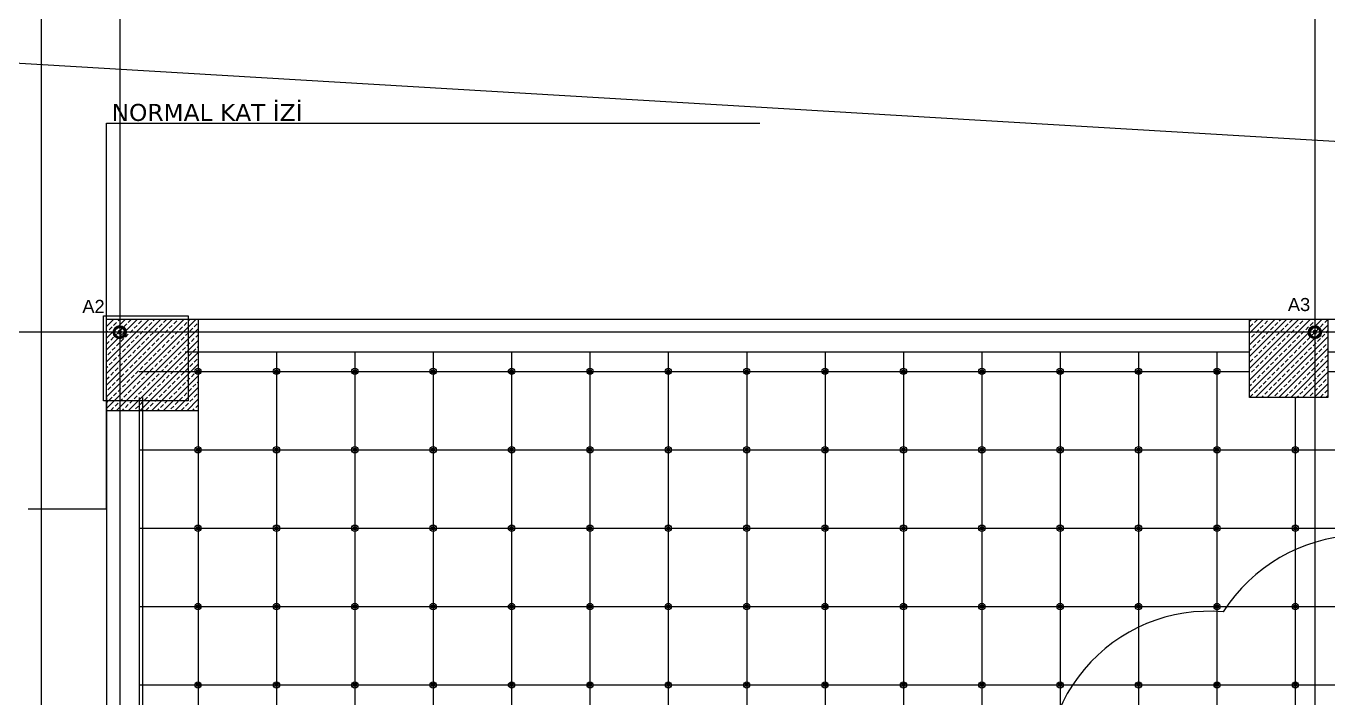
# Model space of a CAD drawing. Header units: millimetres. Extents: x 43168.9 to 43194.6, y -25545.1 to -25543.4.
# Drawn here: x 43173.8915 to 43174.0909, y -25543.8959 to -25543.793 of the extents above; entities that cross this region are included whole.
import ezdxf
from ezdxf.enums import TextEntityAlignment as Align

# ---------------------------------------------------------------- set-up
doc = ezdxf.new("R2010")
doc.units = ezdxf.units.MM
doc.header["$LTSCALE"] = 200
for name, pattern in [('DASHDOT', [1, 0.5, -0.25, 0, -0.25]), ('DASHDOT2', [0.5, 0.25, -0.125, 0, -0.125]), ('DOT2', [0.125, 0, -0.125])]:
    doc.linetypes.add(name, pattern=pattern)
for name, color, linetype in [('aks_sgh', 5, 'DASHDOT2'), ('duv_sgh', 4, 'Continuous'), ('gor-3_sgh', 191, 'Continuous'), ('gor-4_sgh', 17, 'Continuous'), ('izd.tas.ust_sgh', 213, 'DOT2'), ('kolon-b.a_sgh', 6, 'Continuous'), ('siva_sgh', 145, 'Continuous'), ('tarama-betonarme_sgh', 223, 'Continuous'), ('yapi-yaklasma_sgh', 41, 'DASHDOT'), ('yazi-merdi_sgh', 9, 'Continuous')]:
    doc.layers.add(name, color=color, linetype=linetype)
doc.styles.add('1-200', font='arial.ttf', dxfattribs={"height": 60})
doc.styles.add('text1', font='VERDANA.TTF')

msp = doc.modelspace()

# ---------------------------------------------------------------- hatches: boundary and pattern name
h = msp.add_hatch(color=256)
edge = h.paths.add_edge_path()
edge.add_arc((43173.90588, -25543.83992), 0.001, 0, 360)
edge = h.paths.add_edge_path(flags=16)
edge.add_arc((43173.90588, -25543.83992), 0.00075, 0, 360)
h = msp.add_hatch(color=256)
edge = h.paths.add_edge_path()
edge.add_arc((43174.08888, -25543.83992), 0.001, 0, 360)
edge = h.paths.add_edge_path(flags=16)
edge.add_arc((43174.08888, -25543.83992), 0.00075, 0, 360)

# ---------------------------------------------------------------- linework, layer by layer
at = {"color": 0, "linetype": 'ByBlock', "lineweight": -2}
for p, q in [((43173.90608, -25543.83972), (43173.90568, -25543.83972)), ((43173.90568, -25543.83972), (43173.90568, -25543.84012)), ((43173.90568, -25543.84012), (43173.90608, -25543.84012)), ((43173.90595, -25543.83985), (43173.90581, -25543.83999)), ((43173.90595, -25543.83999), (43173.90581, -25543.83985)), ((43173.90608, -25543.84012), (43173.90608, -25543.83972)), ((43174.08908, -25543.83972), (43174.08868, -25543.83972)), ((43174.08868, -25543.83972), (43174.08868, -25543.84012)), ((43174.08868, -25543.84012), (43174.08908, -25543.84012)), ((43174.08895, -25543.83985), (43174.08881, -25543.83999)), ((43174.08895, -25543.83999), (43174.08881, -25543.83985)), ((43174.08908, -25543.84012), (43174.08908, -25543.83972))]:
    msp.add_line(p, q, dxfattribs=at)
msp.add_line((43174.07485, -25543.88274), (43174.07485, -25543.88274))
at = {"color": 0, "linetype": 'Continuous', "lineweight": -2}
for centre, radius in [((43173.90588, -25543.83992), 0.001), ((43174.08888, -25543.83992), 0.001), ((43173.90588, -25543.83992), 0.00075), ((43174.08888, -25543.83992), 0.00075)]:
    msp.add_circle(centre, radius, dxfattribs=at)
for centre, radius, start, end in [((43174.09616, -25543.89626), 0.02525, 37.6011, 147.6011), ((43174.07265, -25543.90758), 0.02495, 84.9543, 194.9543)]:
    msp.add_arc(centre, radius, start, end)
at = {"layer": 'aks_sgh'}
for p, q in [((43173.89388, -25543.74092), (43173.89388, -25544.60992)), ((43173.90588, -25543.74092), (43173.90588, -25544.60992)), ((43174.08888, -25543.74092), (43174.08888, -25544.60992)), ((43174.62688, -25543.83992), (43173.82488, -25543.83992))]:
    msp.add_line(p, q, dxfattribs=at)
at = {"layer": 'duv_sgh'}
for p, q in [((43173.91588, -25543.83792), (43174.07888, -25543.83792)), ((43174.09088, -25543.83792), (43174.36088, -25543.83792)), ((43173.91588, -25543.84292), (43174.07888, -25543.84292)), ((43174.09088, -25543.84292), (43174.36088, -25543.84292)), ((43173.90388, -25543.84992), (43173.90388, -25543.97592)), ((43173.90888, -25543.84992), (43173.90888, -25543.97592))]:
    msp.add_line(p, q, dxfattribs=at)
at = {"layer": 'gor-3_sgh'}
for p, q in [((43173.90386, -25543.83691), (43173.90386, -25543.83691)), ((43173.90386, -25543.83691), (43173.90386, -25543.83691)), ((43173.91768, -25543.84571), (43173.91808, -25543.84571)), ((43173.91768, -25543.84611), (43173.91768, -25543.84571)), ((43173.91808, -25543.84611), (43173.91768, -25543.84611)), ((43173.91808, -25543.84571), (43173.91808, -25543.84611)), ((43173.92968, -25543.84571), (43173.93008, -25543.84571)), ((43173.92968, -25543.84611), (43173.92968, -25543.84571)), ((43173.93008, -25543.84611), (43173.92968, -25543.84611)), ((43173.93008, -25543.84571), (43173.93008, -25543.84611)), ((43173.94168, -25543.84571), (43173.94208, -25543.84571)), ((43173.94168, -25543.84611), (43173.94168, -25543.84571)), ((43173.94208, -25543.84611), (43173.94168, -25543.84611)), ((43173.94208, -25543.84571), (43173.94208, -25543.84611)), ((43173.95368, -25543.84571), (43173.95408, -25543.84571)), ((43173.95368, -25543.84611), (43173.95368, -25543.84571)), ((43173.95408, -25543.84611), (43173.95368, -25543.84611)), ((43173.95408, -25543.84571), (43173.95408, -25543.84611)), ((43173.96568, -25543.84571), (43173.96608, -25543.84571)), ((43173.96568, -25543.84611), (43173.96568, -25543.84571)), ((43173.96608, -25543.84611), (43173.96568, -25543.84611)), ((43173.96608, -25543.84571), (43173.96608, -25543.84611)), ((43173.97768, -25543.84571), (43173.97808, -25543.84571)), ((43173.97768, -25543.84611), (43173.97768, -25543.84571)), ((43173.97808, -25543.84611), (43173.97768, -25543.84611)), ((43173.97808, -25543.84571), (43173.97808, -25543.84611)), ((43173.98968, -25543.84571), (43173.99008, -25543.84571)), ((43173.98968, -25543.84611), (43173.98968, -25543.84571)), ((43173.99008, -25543.84611), (43173.98968, -25543.84611)), ((43173.99008, -25543.84571), (43173.99008, -25543.84611)), ((43174.00168, -25543.84571), (43174.00208, -25543.84571)), ((43174.00168, -25543.84611), (43174.00168, -25543.84571)), ((43174.00208, -25543.84611), (43174.00168, -25543.84611)), ((43174.00208, -25543.84571), (43174.00208, -25543.84611)), ((43174.01368, -25543.84571), (43174.01408, -25543.84571)), ((43174.01368, -25543.84611), (43174.01368, -25543.84571)), ((43174.01408, -25543.84611), (43174.01368, -25543.84611)), ((43174.01408, -25543.84571), (43174.01408, -25543.84611)), ((43174.02568, -25543.84571), (43174.02608, -25543.84571)), ((43174.02568, -25543.84611), (43174.02568, -25543.84571)), ((43174.02608, -25543.84611), (43174.02568, -25543.84611)), ((43174.02608, -25543.84571), (43174.02608, -25543.84611)), ((43174.03768, -25543.84571), (43174.03808, -25543.84571)), ((43174.03768, -25543.84611), (43174.03768, -25543.84571)), ((43174.03808, -25543.84611), (43174.03768, -25543.84611)), ((43174.03808, -25543.84571), (43174.03808, -25543.84611)), ((43174.04968, -25543.84571), (43174.05008, -25543.84571)), ((43174.04968, -25543.84611), (43174.04968, -25543.84571)), ((43174.05008, -25543.84611), (43174.04968, -25543.84611)), ((43174.05008, -25543.84571), (43174.05008, -25543.84611)), ((43174.06168, -25543.84571), (43174.06208, -25543.84571)), ((43174.06168, -25543.84611), (43174.06168, -25543.84571)), ((43174.06208, -25543.84611), (43174.06168, -25543.84611)), ((43174.06208, -25543.84571), (43174.06208, -25543.84611)), ((43174.07368, -25543.84571), (43174.07408, -25543.84571)), ((43174.07368, -25543.84611), (43174.07368, -25543.84571)), ((43174.07408, -25543.84611), (43174.07368, -25543.84611)), ((43174.07408, -25543.84571), (43174.07408, -25543.84611)), ((43173.91768, -25543.85771), (43173.91808, -25543.85771)), ((43173.91768, -25543.85811), (43173.91768, -25543.85771)), ((43173.91808, -25543.85811), (43173.91768, -25543.85811)), ((43173.91808, -25543.85771), (43173.91808, -25543.85811)), ((43173.92968, -25543.85771), (43173.93008, -25543.85771)), ((43173.92968, -25543.85811), (43173.92968, -25543.85771)), ((43173.93008, -25543.85811), (43173.92968, -25543.85811)), ((43173.93008, -25543.85771), (43173.93008, -25543.85811)), ((43173.94168, -25543.85771), (43173.94208, -25543.85771)), ((43173.94168, -25543.85811), (43173.94168, -25543.85771)), ((43173.94208, -25543.85811), (43173.94168, -25543.85811)), ((43173.94208, -25543.85771), (43173.94208, -25543.85811)), ((43173.95368, -25543.85771), (43173.95408, -25543.85771)), ((43173.95368, -25543.85811), (43173.95368, -25543.85771)), ((43173.95408, -25543.85811), (43173.95368, -25543.85811)), ((43173.95408, -25543.85771), (43173.95408, -25543.85811)), ((43173.96568, -25543.85771), (43173.96608, -25543.85771)), ((43173.96568, -25543.85811), (43173.96568, -25543.85771)), ((43173.96608, -25543.85811), (43173.96568, -25543.85811)), ((43173.96608, -25543.85771), (43173.96608, -25543.85811)), ((43173.97768, -25543.85771), (43173.97808, -25543.85771)), ((43173.97768, -25543.85811), (43173.97768, -25543.85771)), ((43173.97808, -25543.85811), (43173.97768, -25543.85811)), ((43173.97808, -25543.85771), (43173.97808, -25543.85811)), ((43173.98968, -25543.85771), (43173.99008, -25543.85771)), ((43173.98968, -25543.85811), (43173.98968, -25543.85771)), ((43173.99008, -25543.85811), (43173.98968, -25543.85811)), ((43173.99008, -25543.85771), (43173.99008, -25543.85811)), ((43174.00168, -25543.85771), (43174.00208, -25543.85771)), ((43174.00168, -25543.85811), (43174.00168, -25543.85771)), ((43174.00208, -25543.85811), (43174.00168, -25543.85811)), ((43174.00208, -25543.85771), (43174.00208, -25543.85811)), ((43174.01368, -25543.85771), (43174.01408, -25543.85771)), ((43174.01368, -25543.85811), (43174.01368, -25543.85771)), ((43174.01408, -25543.85811), (43174.01368, -25543.85811)), ((43174.01408, -25543.85771), (43174.01408, -25543.85811)), ((43174.02568, -25543.85771), (43174.02608, -25543.85771)), ((43174.02568, -25543.85811), (43174.02568, -25543.85771)), ((43174.02608, -25543.85811), (43174.02568, -25543.85811)), ((43174.02608, -25543.85771), (43174.02608, -25543.85811)), ((43174.03768, -25543.85771), (43174.03808, -25543.85771)), ((43174.03768, -25543.85811), (43174.03768, -25543.85771)), ((43174.03808, -25543.85811), (43174.03768, -25543.85811)), ((43174.03808, -25543.85771), (43174.03808, -25543.85811)), ((43174.04968, -25543.85771), (43174.05008, -25543.85771)), ((43174.04968, -25543.85811), (43174.04968, -25543.85771)), ((43174.05008, -25543.85811), (43174.04968, -25543.85811)), ((43174.05008, -25543.85771), (43174.05008, -25543.85811)), ((43174.06168, -25543.85771), (43174.06208, -25543.85771)), ((43174.06168, -25543.85811), (43174.06168, -25543.85771)), ((43174.06208, -25543.85811), (43174.06168, -25543.85811)), ((43174.06208, -25543.85771), (43174.06208, -25543.85811)), ((43174.07368, -25543.85771), (43174.07408, -25543.85771)), ((43174.07368, -25543.85811), (43174.07368, -25543.85771)), ((43174.07408, -25543.85811), (43174.07368, -25543.85811)), ((43174.07408, -25543.85771), (43174.07408, -25543.85811)), ((43174.08568, -25543.85771), (43174.08608, -25543.85771)), ((43174.08568, -25543.85811), (43174.08568, -25543.85771)), ((43174.08608, -25543.85811), (43174.08568, -25543.85811)), ((43174.08608, -25543.85771), (43174.08608, -25543.85811)), ((43173.91768, -25543.86971), (43173.91808, -25543.86971)), ((43173.91768, -25543.87011), (43173.91768, -25543.86971)), ((43173.91808, -25543.87011), (43173.91768, -25543.87011)), ((43173.91808, -25543.86971), (43173.91808, -25543.87011)), ((43173.92968, -25543.86971), (43173.93008, -25543.86971)), ((43173.92968, -25543.87011), (43173.92968, -25543.86971)), ((43173.93008, -25543.87011), (43173.92968, -25543.87011)), ((43173.93008, -25543.86971), (43173.93008, -25543.87011)), ((43173.94168, -25543.86971), (43173.94208, -25543.86971)), ((43173.94168, -25543.87011), (43173.94168, -25543.86971)), ((43173.94208, -25543.87011), (43173.94168, -25543.87011)), ((43173.94208, -25543.86971), (43173.94208, -25543.87011)), ((43173.95368, -25543.86971), (43173.95408, -25543.86971)), ((43173.95368, -25543.87011), (43173.95368, -25543.86971)), ((43173.95408, -25543.87011), (43173.95368, -25543.87011)), ((43173.95408, -25543.86971), (43173.95408, -25543.87011)), ((43173.96568, -25543.86971), (43173.96608, -25543.86971)), ((43173.96568, -25543.87011), (43173.96568, -25543.86971)), ((43173.96608, -25543.87011), (43173.96568, -25543.87011)), ((43173.96608, -25543.86971), (43173.96608, -25543.87011)), ((43173.97768, -25543.86971), (43173.97808, -25543.86971)), ((43173.97768, -25543.87011), (43173.97768, -25543.86971)), ((43173.97808, -25543.87011), (43173.97768, -25543.87011)), ((43173.97808, -25543.86971), (43173.97808, -25543.87011)), ((43173.98968, -25543.86971), (43173.99008, -25543.86971)), ((43173.98968, -25543.87011), (43173.98968, -25543.86971)), ((43173.99008, -25543.87011), (43173.98968, -25543.87011)), ((43173.99008, -25543.86971), (43173.99008, -25543.87011)), ((43174.00168, -25543.86971), (43174.00208, -25543.86971)), ((43174.00168, -25543.87011), (43174.00168, -25543.86971)), ((43174.00208, -25543.87011), (43174.00168, -25543.87011)), ((43174.00208, -25543.86971), (43174.00208, -25543.87011)), ((43174.01368, -25543.86971), (43174.01408, -25543.86971)), ((43174.01368, -25543.87011), (43174.01368, -25543.86971)), ((43174.01408, -25543.87011), (43174.01368, -25543.87011)), ((43174.01408, -25543.86971), (43174.01408, -25543.87011)), ((43174.02568, -25543.86971), (43174.02608, -25543.86971)), ((43174.02568, -25543.87011), (43174.02568, -25543.86971)), ((43174.02608, -25543.87011), (43174.02568, -25543.87011)), ((43174.02608, -25543.86971), (43174.02608, -25543.87011)), ((43174.03768, -25543.86971), (43174.03808, -25543.86971)), ((43174.03768, -25543.87011), (43174.03768, -25543.86971)), ((43174.03808, -25543.87011), (43174.03768, -25543.87011)), ((43174.03808, -25543.86971), (43174.03808, -25543.87011)), ((43174.04968, -25543.86971), (43174.05008, -25543.86971)), ((43174.04968, -25543.87011), (43174.04968, -25543.86971)), ((43174.05008, -25543.87011), (43174.04968, -25543.87011)), ((43174.05008, -25543.86971), (43174.05008, -25543.87011)), ((43174.06168, -25543.86971), (43174.06208, -25543.86971)), ((43174.06168, -25543.87011), (43174.06168, -25543.86971)), ((43174.06208, -25543.87011), (43174.06168, -25543.87011)), ((43174.06208, -25543.86971), (43174.06208, -25543.87011)), ((43174.07368, -25543.86971), (43174.07408, -25543.86971)), ((43174.07368, -25543.87011), (43174.07368, -25543.86971)), ((43174.07408, -25543.87011), (43174.07368, -25543.87011)), ((43174.07408, -25543.86971), (43174.07408, -25543.87011)), ((43174.08568, -25543.86971), (43174.08608, -25543.86971)), ((43174.08568, -25543.87011), (43174.08568, -25543.86971)), ((43174.08608, -25543.87011), (43174.08568, -25543.87011)), ((43174.08608, -25543.86971), (43174.08608, -25543.87011)), ((43173.91768, -25543.88171), (43173.91808, -25543.88171)), ((43173.91768, -25543.88211), (43173.91768, -25543.88171)), ((43173.91808, -25543.88211), (43173.91768, -25543.88211)), ((43173.91808, -25543.88171), (43173.91808, -25543.88211)), ((43173.92968, -25543.88171), (43173.93008, -25543.88171)), ((43173.92968, -25543.88211), (43173.92968, -25543.88171)), ((43173.93008, -25543.88211), (43173.92968, -25543.88211)), ((43173.93008, -25543.88171), (43173.93008, -25543.88211)), ((43173.94168, -25543.88171), (43173.94208, -25543.88171)), ((43173.94168, -25543.88211), (43173.94168, -25543.88171)), ((43173.94208, -25543.88211), (43173.94168, -25543.88211)), ((43173.94208, -25543.88171), (43173.94208, -25543.88211)), ((43173.95368, -25543.88171), (43173.95408, -25543.88171)), ((43173.95368, -25543.88211), (43173.95368, -25543.88171)), ((43173.95408, -25543.88211), (43173.95368, -25543.88211)), ((43173.95408, -25543.88171), (43173.95408, -25543.88211)), ((43173.96568, -25543.88171), (43173.96608, -25543.88171)), ((43173.96568, -25543.88211), (43173.96568, -25543.88171)), ((43173.96608, -25543.88211), (43173.96568, -25543.88211)), ((43173.96608, -25543.88171), (43173.96608, -25543.88211)), ((43173.97768, -25543.88171), (43173.97808, -25543.88171)), ((43173.97768, -25543.88211), (43173.97768, -25543.88171)), ((43173.97808, -25543.88211), (43173.97768, -25543.88211)), ((43173.97808, -25543.88171), (43173.97808, -25543.88211)), ((43173.98968, -25543.88171), (43173.99008, -25543.88171)), ((43173.98968, -25543.88211), (43173.98968, -25543.88171)), ((43173.99008, -25543.88211), (43173.98968, -25543.88211)), ((43173.99008, -25543.88171), (43173.99008, -25543.88211)), ((43174.00168, -25543.88171), (43174.00208, -25543.88171)), ((43174.00168, -25543.88211), (43174.00168, -25543.88171)), ((43174.00208, -25543.88211), (43174.00168, -25543.88211)), ((43174.00208, -25543.88171), (43174.00208, -25543.88211)), ((43174.01368, -25543.88171), (43174.01408, -25543.88171)), ((43174.01368, -25543.88211), (43174.01368, -25543.88171)), ((43174.01408, -25543.88211), (43174.01368, -25543.88211)), ((43174.01408, -25543.88171), (43174.01408, -25543.88211)), ((43174.02568, -25543.88171), (43174.02608, -25543.88171)), ((43174.02568, -25543.88211), (43174.02568, -25543.88171)), ((43174.02608, -25543.88211), (43174.02568, -25543.88211)), ((43174.02608, -25543.88171), (43174.02608, -25543.88211)), ((43174.03768, -25543.88171), (43174.03808, -25543.88171)), ((43174.03768, -25543.88211), (43174.03768, -25543.88171)), ((43174.03808, -25543.88211), (43174.03768, -25543.88211)), ((43174.03808, -25543.88171), (43174.03808, -25543.88211)), ((43174.04968, -25543.88171), (43174.05008, -25543.88171)), ((43174.04968, -25543.88211), (43174.04968, -25543.88171)), ((43174.05008, -25543.88211), (43174.04968, -25543.88211)), ((43174.05008, -25543.88171), (43174.05008, -25543.88211)), ((43174.06168, -25543.88171), (43174.06208, -25543.88171)), ((43174.06168, -25543.88211), (43174.06168, -25543.88171)), ((43174.06208, -25543.88211), (43174.06168, -25543.88211)), ((43174.06208, -25543.88171), (43174.06208, -25543.88211)), ((43174.07368, -25543.88171), (43174.07408, -25543.88171)), ((43174.07368, -25543.88211), (43174.07368, -25543.88171)), ((43174.07408, -25543.88211), (43174.07368, -25543.88211)), ((43174.07408, -25543.88171), (43174.07408, -25543.88211)), ((43174.08568, -25543.88171), (43174.08608, -25543.88171)), ((43174.08568, -25543.88211), (43174.08568, -25543.88171)), ((43174.08608, -25543.88211), (43174.08568, -25543.88211)), ((43174.08608, -25543.88171), (43174.08608, -25543.88211)), ((43173.91768, -25543.89371), (43173.91808, -25543.89371)), ((43173.91768, -25543.89411), (43173.91768, -25543.89371)), ((43173.91808, -25543.89411), (43173.91768, -25543.89411)), ((43173.91808, -25543.89371), (43173.91808, -25543.89411)), ((43173.92968, -25543.89371), (43173.93008, -25543.89371)), ((43173.92968, -25543.89411), (43173.92968, -25543.89371)), ((43173.93008, -25543.89411), (43173.92968, -25543.89411)), ((43173.93008, -25543.89371), (43173.93008, -25543.89411)), ((43173.94168, -25543.89371), (43173.94208, -25543.89371)), ((43173.94168, -25543.89411), (43173.94168, -25543.89371)), ((43173.94208, -25543.89411), (43173.94168, -25543.89411)), ((43173.94208, -25543.89371), (43173.94208, -25543.89411)), ((43173.95368, -25543.89371), (43173.95408, -25543.89371)), ((43173.95368, -25543.89411), (43173.95368, -25543.89371)), ((43173.95408, -25543.89411), (43173.95368, -25543.89411)), ((43173.95408, -25543.89371), (43173.95408, -25543.89411)), ((43173.96568, -25543.89371), (43173.96608, -25543.89371)), ((43173.96568, -25543.89411), (43173.96568, -25543.89371)), ((43173.96608, -25543.89411), (43173.96568, -25543.89411)), ((43173.96608, -25543.89371), (43173.96608, -25543.89411)), ((43173.97768, -25543.89371), (43173.97808, -25543.89371)), ((43173.97768, -25543.89411), (43173.97768, -25543.89371)), ((43173.97808, -25543.89411), (43173.97768, -25543.89411)), ((43173.97808, -25543.89371), (43173.97808, -25543.89411)), ((43173.98968, -25543.89371), (43173.99008, -25543.89371)), ((43173.98968, -25543.89411), (43173.98968, -25543.89371)), ((43173.99008, -25543.89411), (43173.98968, -25543.89411)), ((43173.99008, -25543.89371), (43173.99008, -25543.89411)), ((43174.00168, -25543.89371), (43174.00208, -25543.89371)), ((43174.00168, -25543.89411), (43174.00168, -25543.89371)), ((43174.00208, -25543.89411), (43174.00168, -25543.89411)), ((43174.00208, -25543.89371), (43174.00208, -25543.89411)), ((43174.01368, -25543.89371), (43174.01408, -25543.89371)), ((43174.01368, -25543.89411), (43174.01368, -25543.89371)), ((43174.01408, -25543.89411), (43174.01368, -25543.89411)), ((43174.01408, -25543.89371), (43174.01408, -25543.89411)), ((43174.02568, -25543.89371), (43174.02608, -25543.89371)), ((43174.02568, -25543.89411), (43174.02568, -25543.89371)), ((43174.02608, -25543.89411), (43174.02568, -25543.89411)), ((43174.02608, -25543.89371), (43174.02608, -25543.89411)), ((43174.03768, -25543.89371), (43174.03808, -25543.89371)), ((43174.03768, -25543.89411), (43174.03768, -25543.89371)), ((43174.03808, -25543.89411), (43174.03768, -25543.89411)), ((43174.03808, -25543.89371), (43174.03808, -25543.89411)), ((43174.04968, -25543.89371), (43174.05008, -25543.89371)), ((43174.04968, -25543.89411), (43174.04968, -25543.89371)), ((43174.05008, -25543.89411), (43174.04968, -25543.89411)), ((43174.05008, -25543.89371), (43174.05008, -25543.89411)), ((43174.06168, -25543.89371), (43174.06208, -25543.89371)), ((43174.06168, -25543.89411), (43174.06168, -25543.89371)), ((43174.06208, -25543.89411), (43174.06168, -25543.89411)), ((43174.06208, -25543.89371), (43174.06208, -25543.89411)), ((43174.07368, -25543.89371), (43174.07408, -25543.89371)), ((43174.07368, -25543.89411), (43174.07368, -25543.89371)), ((43174.07408, -25543.89411), (43174.07368, -25543.89411)), ((43174.07408, -25543.89371), (43174.07408, -25543.89411)), ((43174.08568, -25543.89371), (43174.08608, -25543.89371)), ((43174.08568, -25543.89411), (43174.08568, -25543.89371)), ((43174.08608, -25543.89411), (43174.08568, -25543.89411)), ((43174.08608, -25543.89371), (43174.08608, -25543.89411))]:
    msp.add_line(p, q, dxfattribs=at)
at = {"layer": 'gor-3_sgh', "linetype": 'ByBlock', "lineweight": -2}
for p, q in [((43173.91795, -25543.84598), (43173.91781, -25543.84584)), ((43173.91795, -25543.84584), (43173.91781, -25543.84598)), ((43173.92995, -25543.84598), (43173.92981, -25543.84584)), ((43173.92995, -25543.84584), (43173.92981, -25543.84598)), ((43173.94195, -25543.84598), (43173.94181, -25543.84584)), ((43173.94195, -25543.84584), (43173.94181, -25543.84598)), ((43173.95395, -25543.84598), (43173.95381, -25543.84584)), ((43173.95395, -25543.84584), (43173.95381, -25543.84598)), ((43173.96595, -25543.84598), (43173.96581, -25543.84584)), ((43173.96595, -25543.84584), (43173.96581, -25543.84598)), ((43173.97795, -25543.84598), (43173.97781, -25543.84584)), ((43173.97795, -25543.84584), (43173.97781, -25543.84598)), ((43173.98995, -25543.84598), (43173.98981, -25543.84584)), ((43173.98995, -25543.84584), (43173.98981, -25543.84598)), ((43174.00195, -25543.84598), (43174.00181, -25543.84584)), ((43174.00195, -25543.84584), (43174.00181, -25543.84598)), ((43174.01395, -25543.84598), (43174.01381, -25543.84584)), ((43174.01395, -25543.84584), (43174.01381, -25543.84598)), ((43174.02595, -25543.84598), (43174.02581, -25543.84584)), ((43174.02595, -25543.84584), (43174.02581, -25543.84598)), ((43174.03795, -25543.84598), (43174.03781, -25543.84584)), ((43174.03795, -25543.84584), (43174.03781, -25543.84598)), ((43174.04995, -25543.84598), (43174.04981, -25543.84584)), ((43174.04995, -25543.84584), (43174.04981, -25543.84598)), ((43174.06195, -25543.84598), (43174.06181, -25543.84584)), ((43174.06195, -25543.84584), (43174.06181, -25543.84598)), ((43174.07395, -25543.84598), (43174.07381, -25543.84584)), ((43174.07395, -25543.84584), (43174.07381, -25543.84598)), ((43173.91795, -25543.85798), (43173.91781, -25543.85784)), ((43173.91795, -25543.85784), (43173.91781, -25543.85798)), ((43173.92995, -25543.85798), (43173.92981, -25543.85784)), ((43173.92995, -25543.85784), (43173.92981, -25543.85798)), ((43173.94195, -25543.85798), (43173.94181, -25543.85784)), ((43173.94195, -25543.85784), (43173.94181, -25543.85798)), ((43173.95395, -25543.85798), (43173.95381, -25543.85784)), ((43173.95395, -25543.85784), (43173.95381, -25543.85798)), ((43173.96595, -25543.85798), (43173.96581, -25543.85784)), ((43173.96595, -25543.85784), (43173.96581, -25543.85798)), ((43173.97795, -25543.85798), (43173.97781, -25543.85784)), ((43173.97795, -25543.85784), (43173.97781, -25543.85798)), ((43173.98995, -25543.85798), (43173.98981, -25543.85784)), ((43173.98995, -25543.85784), (43173.98981, -25543.85798)), ((43174.00195, -25543.85798), (43174.00181, -25543.85784)), ((43174.00195, -25543.85784), (43174.00181, -25543.85798)), ((43174.01395, -25543.85798), (43174.01381, -25543.85784)), ((43174.01395, -25543.85784), (43174.01381, -25543.85798)), ((43174.02595, -25543.85798), (43174.02581, -25543.85784)), ((43174.02595, -25543.85784), (43174.02581, -25543.85798)), ((43174.03795, -25543.85798), (43174.03781, -25543.85784)), ((43174.03795, -25543.85784), (43174.03781, -25543.85798)), ((43174.04995, -25543.85798), (43174.04981, -25543.85784)), ((43174.04995, -25543.85784), (43174.04981, -25543.85798)), ((43174.06195, -25543.85798), (43174.06181, -25543.85784)), ((43174.06195, -25543.85784), (43174.06181, -25543.85798)), ((43174.07395, -25543.85798), (43174.07381, -25543.85784)), ((43174.07395, -25543.85784), (43174.07381, -25543.85798)), ((43174.08595, -25543.85798), (43174.08581, -25543.85784)), ((43174.08595, -25543.85784), (43174.08581, -25543.85798)), ((43173.91795, -25543.86998), (43173.91781, -25543.86984)), ((43173.91795, -25543.86984), (43173.91781, -25543.86998)), ((43173.92995, -25543.86998), (43173.92981, -25543.86984)), ((43173.92995, -25543.86984), (43173.92981, -25543.86998)), ((43173.94195, -25543.86998), (43173.94181, -25543.86984)), ((43173.94195, -25543.86984), (43173.94181, -25543.86998)), ((43173.95395, -25543.86998), (43173.95381, -25543.86984)), ((43173.95395, -25543.86984), (43173.95381, -25543.86998)), ((43173.96595, -25543.86998), (43173.96581, -25543.86984)), ((43173.96595, -25543.86984), (43173.96581, -25543.86998)), ((43173.97795, -25543.86998), (43173.97781, -25543.86984)), ((43173.97795, -25543.86984), (43173.97781, -25543.86998)), ((43173.98995, -25543.86998), (43173.98981, -25543.86984)), ((43173.98995, -25543.86984), (43173.98981, -25543.86998)), ((43174.00195, -25543.86998), (43174.00181, -25543.86984)), ((43174.00195, -25543.86984), (43174.00181, -25543.86998)), ((43174.01395, -25543.86998), (43174.01381, -25543.86984)), ((43174.01395, -25543.86984), (43174.01381, -25543.86998)), ((43174.02595, -25543.86998), (43174.02581, -25543.86984)), ((43174.02595, -25543.86984), (43174.02581, -25543.86998)), ((43174.03795, -25543.86998), (43174.03781, -25543.86984)), ((43174.03795, -25543.86984), (43174.03781, -25543.86998)), ((43174.04995, -25543.86998), (43174.04981, -25543.86984)), ((43174.04995, -25543.86984), (43174.04981, -25543.86998)), ((43174.06195, -25543.86998), (43174.06181, -25543.86984)), ((43174.06195, -25543.86984), (43174.06181, -25543.86998)), ((43174.07395, -25543.86998), (43174.07381, -25543.86984)), ((43174.07395, -25543.86984), (43174.07381, -25543.86998)), ((43174.08595, -25543.86998), (43174.08581, -25543.86984)), ((43174.08595, -25543.86984), (43174.08581, -25543.86998)), ((43173.91795, -25543.88198), (43173.91781, -25543.88184)), ((43173.91795, -25543.88184), (43173.91781, -25543.88198)), ((43173.92995, -25543.88198), (43173.92981, -25543.88184)), ((43173.92995, -25543.88184), (43173.92981, -25543.88198)), ((43173.94195, -25543.88198), (43173.94181, -25543.88184)), ((43173.94195, -25543.88184), (43173.94181, -25543.88198)), ((43173.95395, -25543.88198), (43173.95381, -25543.88184)), ((43173.95395, -25543.88184), (43173.95381, -25543.88198)), ((43173.96595, -25543.88198), (43173.96581, -25543.88184)), ((43173.96595, -25543.88184), (43173.96581, -25543.88198)), ((43173.97795, -25543.88198), (43173.97781, -25543.88184)), ((43173.97795, -25543.88184), (43173.97781, -25543.88198)), ((43173.98995, -25543.88198), (43173.98981, -25543.88184)), ((43173.98995, -25543.88184), (43173.98981, -25543.88198)), ((43174.00195, -25543.88198), (43174.00181, -25543.88184)), ((43174.00195, -25543.88184), (43174.00181, -25543.88198)), ((43174.01395, -25543.88198), (43174.01381, -25543.88184)), ((43174.01395, -25543.88184), (43174.01381, -25543.88198)), ((43174.02595, -25543.88198), (43174.02581, -25543.88184)), ((43174.02595, -25543.88184), (43174.02581, -25543.88198)), ((43174.03795, -25543.88198), (43174.03781, -25543.88184)), ((43174.03795, -25543.88184), (43174.03781, -25543.88198)), ((43174.04995, -25543.88198), (43174.04981, -25543.88184)), ((43174.04995, -25543.88184), (43174.04981, -25543.88198)), ((43174.06195, -25543.88198), (43174.06181, -25543.88184)), ((43174.06195, -25543.88184), (43174.06181, -25543.88198)), ((43174.07395, -25543.88198), (43174.07381, -25543.88184)), ((43174.07395, -25543.88184), (43174.07381, -25543.88198)), ((43174.08595, -25543.88198), (43174.08581, -25543.88184)), ((43174.08595, -25543.88184), (43174.08581, -25543.88198)), ((43173.91795, -25543.89398), (43173.91781, -25543.89384)), ((43173.91795, -25543.89384), (43173.91781, -25543.89398)), ((43173.92995, -25543.89398), (43173.92981, -25543.89384)), ((43173.92995, -25543.89384), (43173.92981, -25543.89398)), ((43173.94195, -25543.89398), (43173.94181, -25543.89384)), ((43173.94195, -25543.89384), (43173.94181, -25543.89398)), ((43173.95395, -25543.89398), (43173.95381, -25543.89384)), ((43173.95395, -25543.89384), (43173.95381, -25543.89398)), ((43173.96595, -25543.89398), (43173.96581, -25543.89384)), ((43173.96595, -25543.89384), (43173.96581, -25543.89398)), ((43173.97795, -25543.89398), (43173.97781, -25543.89384)), ((43173.97795, -25543.89384), (43173.97781, -25543.89398)), ((43173.98995, -25543.89398), (43173.98981, -25543.89384)), ((43173.98995, -25543.89384), (43173.98981, -25543.89398)), ((43174.00195, -25543.89398), (43174.00181, -25543.89384)), ((43174.00195, -25543.89384), (43174.00181, -25543.89398)), ((43174.01395, -25543.89398), (43174.01381, -25543.89384)), ((43174.01395, -25543.89384), (43174.01381, -25543.89398)), ((43174.02595, -25543.89398), (43174.02581, -25543.89384)), ((43174.02595, -25543.89384), (43174.02581, -25543.89398)), ((43174.03795, -25543.89398), (43174.03781, -25543.89384)), ((43174.03795, -25543.89384), (43174.03781, -25543.89398)), ((43174.04995, -25543.89398), (43174.04981, -25543.89384)), ((43174.04995, -25543.89384), (43174.04981, -25543.89398)), ((43174.06195, -25543.89398), (43174.06181, -25543.89384)), ((43174.06195, -25543.89384), (43174.06181, -25543.89398)), ((43174.07395, -25543.89398), (43174.07381, -25543.89384)), ((43174.07395, -25543.89384), (43174.07381, -25543.89398)), ((43174.08595, -25543.89398), (43174.08581, -25543.89384)), ((43174.08595, -25543.89384), (43174.08581, -25543.89398))]:
    msp.add_line(p, q, dxfattribs=at)
at = {"layer": 'gor-3_sgh'}
for centre in [(43173.91788, -25543.84591), (43173.92988, -25543.84591), (43173.94188, -25543.84591), (43173.95388, -25543.84591), (43173.96588, -25543.84591), (43173.97788, -25543.84591), (43173.98988, -25543.84591), (43174.00188, -25543.84591), (43174.01388, -25543.84591), (43174.02588, -25543.84591), (43174.03788, -25543.84591), (43174.04988, -25543.84591), (43174.06188, -25543.84591), (43174.07388, -25543.84591), (43173.91788, -25543.85791), (43173.92988, -25543.85791), (43173.94188, -25543.85791), (43173.95388, -25543.85791), (43173.96588, -25543.85791), (43173.97788, -25543.85791), (43173.98988, -25543.85791), (43174.00188, -25543.85791), (43174.01388, -25543.85791), (43174.02588, -25543.85791), (43174.03788, -25543.85791), (43174.04988, -25543.85791), (43174.06188, -25543.85791), (43174.07388, -25543.85791), (43174.08588, -25543.85791), (43173.91788, -25543.86991), (43173.92988, -25543.86991), (43173.94188, -25543.86991), (43173.95388, -25543.86991), (43173.96588, -25543.86991), (43173.97788, -25543.86991), (43173.98988, -25543.86991), (43174.00188, -25543.86991), (43174.01388, -25543.86991), (43174.02588, -25543.86991), (43174.03788, -25543.86991), (43174.04988, -25543.86991), (43174.06188, -25543.86991), (43174.07388, -25543.86991), (43174.08588, -25543.86991), (43173.91788, -25543.88191), (43173.92988, -25543.88191), (43173.94188, -25543.88191), (43173.95388, -25543.88191), (43173.96588, -25543.88191), (43173.97788, -25543.88191), (43173.98988, -25543.88191), (43174.00188, -25543.88191), (43174.01388, -25543.88191), (43174.02588, -25543.88191), (43174.03788, -25543.88191), (43174.04988, -25543.88191), (43174.06188, -25543.88191), (43174.07388, -25543.88191), (43174.08588, -25543.88191), (43173.91788, -25543.89391), (43173.92988, -25543.89391), (43173.94188, -25543.89391), (43173.95388, -25543.89391), (43173.96588, -25543.89391), (43173.97788, -25543.89391), (43173.98988, -25543.89391), (43174.00188, -25543.89391), (43174.01388, -25543.89391), (43174.02588, -25543.89391), (43174.03788, -25543.89391), (43174.04988, -25543.89391), (43174.06188, -25543.89391), (43174.07388, -25543.89391), (43174.08588, -25543.89391)]:
    msp.add_circle(centre, 0.000483, dxfattribs=at)
at = {"layer": 'gor-4_sgh'}
for p, q in [((43173.91788, -25543.84292), (43173.91788, -25544.46492)), ((43173.92988, -25543.84292), (43173.92988, -25544.46492)), ((43173.94188, -25543.84292), (43173.94188, -25544.46492)), ((43173.95388, -25543.84292), (43173.95388, -25544.46492)), ((43173.96588, -25543.84292), (43173.96588, -25544.46492)), ((43173.97788, -25543.84292), (43173.97788, -25544.46492)), ((43173.98988, -25543.84292), (43173.98988, -25544.46492)), ((43174.00188, -25543.84292), (43174.00188, -25544.46492)), ((43174.01388, -25543.84292), (43174.01388, -25544.46492)), ((43174.02588, -25543.84292), (43174.02588, -25544.46492)), ((43174.03788, -25543.84292), (43174.03788, -25544.46492)), ((43174.04988, -25543.84292), (43174.04988, -25544.46492)), ((43174.06188, -25543.84292), (43174.06188, -25544.46492)), ((43174.07388, -25543.84292), (43174.07388, -25544.46492)), ((43173.90888, -25543.84591), (43174.07888, -25543.84591)), ((43174.09088, -25543.84591), (43174.36088, -25543.84591)), ((43174.08588, -25543.84992), (43174.08588, -25544.27792)), ((43173.90888, -25543.85791), (43174.54288, -25543.85791)), ((43173.90888, -25543.86991), (43174.54288, -25543.86991)), ((43173.90888, -25543.88191), (43174.54288, -25543.88191)), ((43173.90888, -25543.89391), (43174.54288, -25543.89391))]:
    msp.add_line(p, q, dxfattribs=at)
at = {"layer": 'izd.tas.ust_sgh', "ltscale": 0.5}
for p, q in [((43173.90388, -25543.80793), (43174.54788, -25543.80792)), ((43173.90388, -25543.86693), (43173.90388, -25543.80793)), ((43173.89188, -25544.46492), (43173.89188, -25543.86693)), ((43173.89188, -25543.86693), (43173.90388, -25543.86693))]:
    msp.add_line(p, q, dxfattribs=at)
at = {"layer": 'kolon-b.a_sgh'}
for p, q in [((43173.90388, -25543.83792), (43173.91788, -25543.83792)), ((43173.90388, -25543.85192), (43173.90388, -25543.83792)), ((43173.91788, -25543.83792), (43173.91788, -25543.85192)), ((43174.07888, -25543.83792), (43174.09088, -25543.83792)), ((43174.07888, -25543.84992), (43174.07888, -25543.83792)), ((43174.09088, -25543.83792), (43174.09088, -25543.84992)), ((43174.09088, -25543.84992), (43174.07888, -25543.84992)), ((43173.91788, -25543.85192), (43173.90388, -25543.85192))]:
    msp.add_line(p, q, dxfattribs=at)
at = {"layer": 'siva_sgh'}
for p, q in [((43173.90338, -25543.83742), (43173.91638, -25543.83742)), ((43173.90338, -25543.85042), (43173.90338, -25543.83742)), ((43173.91638, -25543.83742), (43173.91638, -25543.85042)), ((43173.91638, -25543.85042), (43173.90338, -25543.85042)), ((43173.90938, -25543.84992), (43173.90938, -25543.97592))]:
    msp.add_line(p, q, dxfattribs=at)
at = {"layer": 'tarama-betonarme_sgh'}
for p, q in [((43173.90388, -25543.83904), (43173.905, -25543.83792)), ((43173.90388, -25543.84083), (43173.90679, -25543.83792)), ((43173.90388, -25543.84263), (43173.90859, -25543.83792)), ((43173.90388, -25543.84442), (43173.91038, -25543.83792)), ((43173.90388, -25543.84622), (43173.91218, -25543.83792)), ((43173.90388, -25543.84802), (43173.91398, -25543.83792)), ((43173.90388, -25543.84981), (43173.91577, -25543.83792)), ((43173.90388, -25543.85161), (43173.91757, -25543.83792)), ((43173.90405, -25543.83796), (43173.9041, -25543.83792)), ((43173.90428, -25543.83953), (43173.90473, -25543.83909)), ((43173.90495, -25543.83886), (43173.9054, -25543.83841)), ((43173.90563, -25543.83819), (43173.90589, -25543.83792)), ((43173.90652, -25543.83909), (43173.90697, -25543.83864)), ((43173.9072, -25543.83841), (43173.90765, -25543.83796)), ((43173.9081, -25543.83931), (43173.90854, -25543.83886)), ((43173.90877, -25543.83864), (43173.90922, -25543.83819)), ((43173.90944, -25543.83796), (43173.90949, -25543.83792)), ((43173.90967, -25543.83953), (43173.91012, -25543.83909)), ((43173.91034, -25543.83886), (43173.91079, -25543.83841)), ((43173.91101, -25543.83819), (43173.91128, -25543.83792)), ((43173.91191, -25543.83909), (43173.91236, -25543.83864)), ((43173.91259, -25543.83841), (43173.91303, -25543.83796)), ((43173.91348, -25543.83931), (43173.91393, -25543.83886)), ((43173.91416, -25543.83864), (43173.91461, -25543.83819)), ((43173.91483, -25543.83796), (43173.91487, -25543.83792)), ((43173.91505, -25543.83953), (43173.9155, -25543.83909)), ((43173.91573, -25543.83886), (43173.91618, -25543.83841)), ((43173.9164, -25543.83819), (43173.91667, -25543.83792)), ((43173.9173, -25543.83909), (43173.91775, -25543.83864)), ((43174.07888, -25543.83825), (43174.07921, -25543.83792)), ((43174.07888, -25543.84005), (43174.08101, -25543.83792)), ((43174.07888, -25543.84185), (43174.0828, -25543.83792)), ((43174.07888, -25543.84364), (43174.0846, -25543.83792)), ((43174.07888, -25543.84544), (43174.0864, -25543.83792)), ((43174.07888, -25543.84723), (43174.08819, -25543.83792)), ((43174.07888, -25543.84903), (43174.08999, -25543.83792)), ((43174.07894, -25543.83909), (43174.07939, -25543.83864)), ((43174.07962, -25543.83841), (43174.08007, -25543.83796)), ((43174.07979, -25543.84992), (43174.09088, -25543.83883)), ((43174.08052, -25543.83931), (43174.08097, -25543.83886)), ((43174.08119, -25543.83864), (43174.08164, -25543.83819)), ((43174.08186, -25543.83796), (43174.08191, -25543.83792)), ((43174.08209, -25543.83953), (43174.08254, -25543.83909)), ((43174.08276, -25543.83886), (43174.08321, -25543.83841)), ((43174.08343, -25543.83819), (43174.0837, -25543.83792)), ((43174.08433, -25543.83909), (43174.08478, -25543.83864)), ((43174.08501, -25543.83841), (43174.08546, -25543.83796)), ((43174.0859, -25543.83931), (43174.08635, -25543.83886)), ((43174.08658, -25543.83864), (43174.08703, -25543.83819)), ((43174.08725, -25543.83796), (43174.08729, -25543.83792)), ((43174.08748, -25543.83953), (43174.08792, -25543.83909)), ((43174.08815, -25543.83886), (43174.0886, -25543.83841)), ((43174.08882, -25543.83819), (43174.08909, -25543.83792)), ((43174.08972, -25543.83909), (43174.09017, -25543.83864)), ((43174.09039, -25543.83841), (43174.09084, -25543.83796)), ((43173.90388, -25543.83993), (43173.90405, -25543.83976)), ((43173.9045, -25543.84111), (43173.90495, -25543.84066)), ((43173.90518, -25543.84043), (43173.90563, -25543.83998)), ((43173.90536, -25543.85192), (43173.91788, -25543.8394)), ((43173.90585, -25543.83976), (43173.9063, -25543.83931)), ((43173.90607, -25543.84133), (43173.90652, -25543.84088)), ((43173.90675, -25543.84066), (43173.9072, -25543.84021)), ((43173.90742, -25543.83998), (43173.90787, -25543.83953)), ((43173.90765, -25543.84156), (43173.9081, -25543.84111)), ((43173.90832, -25543.84088), (43173.90877, -25543.84043)), ((43173.90899, -25543.84021), (43173.90944, -25543.83976)), ((43173.90989, -25543.84111), (43173.91034, -25543.84066)), ((43173.91056, -25543.84043), (43173.91101, -25543.83998)), ((43173.91124, -25543.83976), (43173.91169, -25543.83931)), ((43173.91146, -25543.84133), (43173.91191, -25543.84088)), ((43173.91214, -25543.84066), (43173.91259, -25543.84021)), ((43173.91281, -25543.83998), (43173.91326, -25543.83953)), ((43173.91303, -25543.84156), (43173.91348, -25543.84111)), ((43173.91371, -25543.84088), (43173.91416, -25543.84043)), ((43173.91438, -25543.84021), (43173.91483, -25543.83976)), ((43173.91528, -25543.84111), (43173.91573, -25543.84066)), ((43173.91595, -25543.84043), (43173.9164, -25543.83998)), ((43173.91663, -25543.83976), (43173.91708, -25543.83931)), ((43173.91685, -25543.84133), (43173.9173, -25543.84088)), ((43173.91752, -25543.84066), (43173.91788, -25543.8403)), ((43174.07888, -25543.84095), (43174.07894, -25543.84088)), ((43174.07917, -25543.84066), (43174.07962, -25543.84021)), ((43174.07984, -25543.83998), (43174.08029, -25543.83953)), ((43174.08007, -25543.84156), (43174.08052, -25543.84111)), ((43174.08074, -25543.84088), (43174.08119, -25543.84043)), ((43174.08141, -25543.84021), (43174.08186, -25543.83976)), ((43174.08158, -25543.84992), (43174.09088, -25543.84062)), ((43174.08231, -25543.84111), (43174.08276, -25543.84066)), ((43174.08299, -25543.84043), (43174.08343, -25543.83998)), ((43174.08366, -25543.83976), (43174.08411, -25543.83931)), ((43174.08388, -25543.84133), (43174.08433, -25543.84088)), ((43174.08456, -25543.84066), (43174.08501, -25543.84021)), ((43174.08523, -25543.83998), (43174.08568, -25543.83953)), ((43174.08546, -25543.84156), (43174.0859, -25543.84111)), ((43174.08613, -25543.84088), (43174.08658, -25543.84043)), ((43174.0868, -25543.84021), (43174.08725, -25543.83976)), ((43174.0877, -25543.84111), (43174.08815, -25543.84066)), ((43174.08837, -25543.84043), (43174.08882, -25543.83998)), ((43174.08905, -25543.83976), (43174.0895, -25543.83931)), ((43174.08927, -25543.84133), (43174.08972, -25543.84088)), ((43174.08995, -25543.84066), (43174.09039, -25543.84021)), ((43174.09062, -25543.83998), (43174.09088, -25543.83972)), ((43173.90388, -25543.84173), (43173.90428, -25543.84133)), ((43173.90405, -25543.84335), (43173.9045, -25543.8429)), ((43173.90473, -25543.84268), (43173.90518, -25543.84223)), ((43173.9054, -25543.842), (43173.90585, -25543.84156)), ((43173.9063, -25543.8429), (43173.90675, -25543.84245)), ((43173.90697, -25543.84223), (43173.90742, -25543.84178)), ((43173.90716, -25543.85192), (43173.91788, -25543.8412)), ((43173.90787, -25543.84313), (43173.90832, -25543.84268)), ((43173.90854, -25543.84245), (43173.90899, -25543.842)), ((43173.90896, -25543.85192), (43173.91788, -25543.843)), ((43173.90922, -25543.84178), (43173.90967, -25543.84133)), ((43173.90944, -25543.84335), (43173.90989, -25543.8429)), ((43173.91012, -25543.84268), (43173.91056, -25543.84223)), ((43173.91079, -25543.842), (43173.91124, -25543.84156)), ((43173.91169, -25543.8429), (43173.91214, -25543.84245)), ((43173.91236, -25543.84223), (43173.91281, -25543.84178)), ((43173.91326, -25543.84313), (43173.91371, -25543.84268)), ((43173.91393, -25543.84245), (43173.91438, -25543.842)), ((43173.91461, -25543.84178), (43173.91505, -25543.84133)), ((43173.91483, -25543.84335), (43173.91528, -25543.8429)), ((43173.9155, -25543.84268), (43173.91595, -25543.84223)), ((43173.91618, -25543.842), (43173.91663, -25543.84156)), ((43173.91708, -25543.8429), (43173.91752, -25543.84245)), ((43173.91775, -25543.84223), (43173.91788, -25543.8421)), ((43174.07888, -25543.84274), (43174.07917, -25543.84245)), ((43174.07939, -25543.84223), (43174.07984, -25543.84178)), ((43174.08029, -25543.84313), (43174.08074, -25543.84268)), ((43174.08097, -25543.84245), (43174.08141, -25543.842)), ((43174.08164, -25543.84178), (43174.08209, -25543.84133)), ((43174.08186, -25543.84335), (43174.08231, -25543.8429)), ((43174.08254, -25543.84268), (43174.08299, -25543.84223)), ((43174.08321, -25543.842), (43174.08366, -25543.84156)), ((43174.08338, -25543.84992), (43174.09088, -25543.84242)), ((43174.08411, -25543.8429), (43174.08456, -25543.84245)), ((43174.08478, -25543.84223), (43174.08523, -25543.84178)), ((43174.08568, -25543.84313), (43174.08613, -25543.84268)), ((43174.08635, -25543.84245), (43174.0868, -25543.842)), ((43174.08703, -25543.84178), (43174.08748, -25543.84133)), ((43174.08725, -25543.84335), (43174.0877, -25543.8429)), ((43174.08792, -25543.84268), (43174.08837, -25543.84223)), ((43174.0886, -25543.842), (43174.08905, -25543.84156)), ((43174.0895, -25543.8429), (43174.08995, -25543.84245)), ((43174.09017, -25543.84223), (43174.09062, -25543.84178)), ((43174.09084, -25543.84156), (43174.09088, -25543.84152)), ((43173.90428, -25543.84492), (43173.90473, -25543.84447)), ((43173.90495, -25543.84425), (43173.9054, -25543.8438)), ((43173.90563, -25543.84358), (43173.90607, -25543.84313)), ((43173.90585, -25543.84515), (43173.9063, -25543.8447)), ((43173.90652, -25543.84447), (43173.90697, -25543.84402)), ((43173.9072, -25543.8438), (43173.90765, -25543.84335)), ((43173.90742, -25543.84537), (43173.90787, -25543.84492)), ((43173.9081, -25543.8447), (43173.90854, -25543.84425)), ((43173.90877, -25543.84402), (43173.90922, -25543.84358)), ((43173.90967, -25543.84492), (43173.91012, -25543.84447)), ((43173.91034, -25543.84425), (43173.91079, -25543.8438)), ((43173.91075, -25543.85192), (43173.91788, -25543.84479)), ((43173.91101, -25543.84358), (43173.91146, -25543.84313)), ((43173.91124, -25543.84515), (43173.91169, -25543.8447)), ((43173.91191, -25543.84447), (43173.91236, -25543.84402)), ((43173.91259, -25543.8438), (43173.91303, -25543.84335)), ((43173.91281, -25543.84537), (43173.91326, -25543.84492)), ((43173.91348, -25543.8447), (43173.91393, -25543.84425)), ((43173.91416, -25543.84402), (43173.91461, -25543.84358)), ((43173.91505, -25543.84492), (43173.9155, -25543.84447)), ((43173.91573, -25543.84425), (43173.91618, -25543.8438)), ((43173.9164, -25543.84358), (43173.91685, -25543.84313)), ((43173.91663, -25543.84515), (43173.91708, -25543.8447)), ((43173.9173, -25543.84447), (43173.91775, -25543.84402)), ((43174.07894, -25543.84447), (43174.07939, -25543.84402)), ((43174.07962, -25543.8438), (43174.08007, -25543.84335)), ((43174.07984, -25543.84537), (43174.08029, -25543.84492)), ((43174.08052, -25543.8447), (43174.08097, -25543.84425)), ((43174.08119, -25543.84402), (43174.08164, -25543.84358)), ((43174.08209, -25543.84492), (43174.08254, -25543.84447)), ((43174.08276, -25543.84425), (43174.08321, -25543.8438)), ((43174.08343, -25543.84358), (43174.08388, -25543.84313)), ((43174.08366, -25543.84515), (43174.08411, -25543.8447)), ((43174.08433, -25543.84447), (43174.08478, -25543.84402)), ((43174.08501, -25543.8438), (43174.08546, -25543.84335)), ((43174.08517, -25543.84992), (43174.09088, -25543.84421)), ((43174.08523, -25543.84537), (43174.08568, -25543.84492)), ((43174.0859, -25543.8447), (43174.08635, -25543.84425)), ((43174.08658, -25543.84402), (43174.08703, -25543.84358)), ((43174.08748, -25543.84492), (43174.08792, -25543.84447)), ((43174.08815, -25543.84425), (43174.0886, -25543.8438)), ((43174.08882, -25543.84358), (43174.08927, -25543.84313)), ((43174.08905, -25543.84515), (43174.0895, -25543.8447)), ((43174.08972, -25543.84447), (43174.09017, -25543.84402)), ((43174.09039, -25543.8438), (43174.09084, -25543.84335)), ((43173.90388, -25543.84532), (43173.90405, -25543.84515)), ((43173.90388, -25543.84712), (43173.90428, -25543.84672)), ((43173.9045, -25543.84649), (43173.90495, -25543.84605)), ((43173.90518, -25543.84582), (43173.90563, -25543.84537)), ((43173.9054, -25543.84739), (43173.90585, -25543.84694)), ((43173.90607, -25543.84672), (43173.90652, -25543.84627)), ((43173.90675, -25543.84605), (43173.9072, -25543.8456)), ((43173.90765, -25543.84694), (43173.9081, -25543.84649)), ((43173.90832, -25543.84627), (43173.90877, -25543.84582)), ((43173.90899, -25543.8456), (43173.90944, -25543.84515)), ((43173.90922, -25543.84717), (43173.90967, -25543.84672)), ((43173.90989, -25543.84649), (43173.91034, -25543.84605)), ((43173.91056, -25543.84582), (43173.91101, -25543.84537)), ((43173.91079, -25543.84739), (43173.91124, -25543.84694)), ((43173.91146, -25543.84672), (43173.91191, -25543.84627)), ((43173.91214, -25543.84605), (43173.91259, -25543.8456)), ((43173.91255, -25543.85192), (43173.91788, -25543.84659)), ((43173.91303, -25543.84694), (43173.91348, -25543.84649)), ((43173.91371, -25543.84627), (43173.91416, -25543.84582)), ((43173.91438, -25543.8456), (43173.91483, -25543.84515)), ((43173.91461, -25543.84717), (43173.91505, -25543.84672)), ((43173.91528, -25543.84649), (43173.91573, -25543.84605)), ((43173.91595, -25543.84582), (43173.9164, -25543.84537)), ((43173.91618, -25543.84739), (43173.91663, -25543.84694)), ((43173.91685, -25543.84672), (43173.9173, -25543.84627)), ((43173.91752, -25543.84605), (43173.91788, -25543.84569)), ((43174.07888, -25543.84634), (43174.07894, -25543.84627)), ((43174.07917, -25543.84605), (43174.07962, -25543.8456)), ((43174.08007, -25543.84694), (43174.08052, -25543.84649)), ((43174.08074, -25543.84627), (43174.08119, -25543.84582)), ((43174.08141, -25543.8456), (43174.08186, -25543.84515)), ((43174.08164, -25543.84717), (43174.08209, -25543.84672)), ((43174.08231, -25543.84649), (43174.08276, -25543.84605)), ((43174.08299, -25543.84582), (43174.08343, -25543.84537)), ((43174.08321, -25543.84739), (43174.08366, -25543.84694)), ((43174.08388, -25543.84672), (43174.08433, -25543.84627)), ((43174.08456, -25543.84605), (43174.08501, -25543.8456)), ((43174.08546, -25543.84694), (43174.0859, -25543.84649)), ((43174.08613, -25543.84627), (43174.08658, -25543.84582)), ((43174.0868, -25543.8456), (43174.08725, -25543.84515)), ((43174.08697, -25543.84992), (43174.09088, -25543.84601)), ((43174.08703, -25543.84717), (43174.08748, -25543.84672)), ((43174.0877, -25543.84649), (43174.08815, -25543.84605)), ((43174.08837, -25543.84582), (43174.08882, -25543.84537)), ((43174.0886, -25543.84739), (43174.08905, -25543.84694)), ((43174.08927, -25543.84672), (43174.08972, -25543.84627)), ((43174.08995, -25543.84605), (43174.09039, -25543.8456)), ((43174.09062, -25543.84537), (43174.09088, -25543.84511)), ((43174.09084, -25543.84694), (43174.09088, -25543.84691)), ((43173.90405, -25543.84874), (43173.9045, -25543.84829)), ((43173.90473, -25543.84807), (43173.90518, -25543.84762)), ((43173.90563, -25543.84896), (43173.90607, -25543.84851)), ((43173.9063, -25543.84829), (43173.90675, -25543.84784)), ((43173.90697, -25543.84762), (43173.90742, -25543.84717)), ((43173.9072, -25543.84919), (43173.90765, -25543.84874)), ((43173.90787, -25543.84851), (43173.90832, -25543.84807)), ((43173.90854, -25543.84784), (43173.90899, -25543.84739)), ((43173.90877, -25543.84941), (43173.90922, -25543.84896)), ((43173.90944, -25543.84874), (43173.90989, -25543.84829)), ((43173.91012, -25543.84807), (43173.91056, -25543.84762)), ((43173.91101, -25543.84896), (43173.91146, -25543.84851)), ((43173.91169, -25543.84829), (43173.91214, -25543.84784)), ((43173.91236, -25543.84762), (43173.91281, -25543.84717)), ((43173.91259, -25543.84919), (43173.91303, -25543.84874)), ((43173.91326, -25543.84851), (43173.91371, -25543.84807)), ((43173.91393, -25543.84784), (43173.91438, -25543.84739)), ((43173.91416, -25543.84941), (43173.91461, -25543.84896)), ((43173.91434, -25543.85192), (43173.91788, -25543.84838)), ((43173.91483, -25543.84874), (43173.91528, -25543.84829)), ((43173.9155, -25543.84807), (43173.91595, -25543.84762)), ((43173.9164, -25543.84896), (43173.91685, -25543.84851)), ((43173.91708, -25543.84829), (43173.91752, -25543.84784)), ((43173.91775, -25543.84762), (43173.91788, -25543.84749)), ((43174.07888, -25543.84813), (43174.07917, -25543.84784)), ((43174.07939, -25543.84762), (43174.07984, -25543.84717)), ((43174.07962, -25543.84919), (43174.08007, -25543.84874)), ((43174.08029, -25543.84851), (43174.08074, -25543.84807)), ((43174.08097, -25543.84784), (43174.08141, -25543.84739)), ((43174.08119, -25543.84941), (43174.08164, -25543.84896)), ((43174.08186, -25543.84874), (43174.08231, -25543.84829)), ((43174.08254, -25543.84807), (43174.08299, -25543.84762)), ((43174.08343, -25543.84896), (43174.08388, -25543.84851)), ((43174.08411, -25543.84829), (43174.08456, -25543.84784)), ((43174.08478, -25543.84762), (43174.08523, -25543.84717)), ((43174.08501, -25543.84919), (43174.08546, -25543.84874)), ((43174.08568, -25543.84851), (43174.08613, -25543.84807)), ((43174.08635, -25543.84784), (43174.0868, -25543.84739)), ((43174.08658, -25543.84941), (43174.08703, -25543.84896)), ((43174.08725, -25543.84874), (43174.0877, -25543.84829)), ((43174.08792, -25543.84807), (43174.08837, -25543.84762)), ((43174.08877, -25543.84992), (43174.09088, -25543.84781)), ((43174.08882, -25543.84896), (43174.08927, -25543.84851)), ((43174.0895, -25543.84829), (43174.08995, -25543.84784)), ((43174.09017, -25543.84762), (43174.09062, -25543.84717)), ((43174.09039, -25543.84919), (43174.09084, -25543.84874)), ((43173.90388, -25543.85071), (43173.90405, -25543.85054)), ((43173.90428, -25543.85031), (43173.90473, -25543.84986)), ((43173.90495, -25543.84964), (43173.9054, -25543.84919)), ((43173.90518, -25543.85121), (43173.90563, -25543.85076)), ((43173.90585, -25543.85054), (43173.9063, -25543.85009)), ((43173.90652, -25543.84986), (43173.90697, -25543.84941)), ((43173.90675, -25543.85143), (43173.9072, -25543.85098)), ((43173.90742, -25543.85076), (43173.90787, -25543.85031)), ((43173.9081, -25543.85009), (43173.90854, -25543.84964)), ((43173.90899, -25543.85098), (43173.90944, -25543.85054)), ((43173.90967, -25543.85031), (43173.91012, -25543.84986)), ((43173.91034, -25543.84964), (43173.91079, -25543.84919)), ((43173.91056, -25543.85121), (43173.91101, -25543.85076)), ((43173.91124, -25543.85054), (43173.91169, -25543.85009)), ((43173.91191, -25543.84986), (43173.91236, -25543.84941)), ((43173.91214, -25543.85143), (43173.91259, -25543.85098)), ((43173.91281, -25543.85076), (43173.91326, -25543.85031)), ((43173.91348, -25543.85009), (43173.91393, -25543.84964)), ((43173.91438, -25543.85098), (43173.91483, -25543.85054)), ((43173.91505, -25543.85031), (43173.9155, -25543.84986)), ((43173.91573, -25543.84964), (43173.91618, -25543.84919)), ((43173.91595, -25543.85121), (43173.9164, -25543.85076)), ((43173.91614, -25543.85192), (43173.91788, -25543.85018)), ((43173.91663, -25543.85054), (43173.91708, -25543.85009)), ((43173.9173, -25543.84986), (43173.91775, -25543.84941)), ((43174.07894, -25543.84986), (43174.07939, -25543.84941)), ((43174.08068, -25543.84992), (43174.08097, -25543.84964)), ((43174.08248, -25543.84992), (43174.08254, -25543.84986)), ((43174.08276, -25543.84964), (43174.08321, -25543.84919)), ((43174.08433, -25543.84986), (43174.08478, -25543.84941)), ((43174.08607, -25543.84992), (43174.08635, -25543.84964)), ((43174.08787, -25543.84992), (43174.08792, -25543.84986)), ((43174.08815, -25543.84964), (43174.0886, -25543.84919)), ((43174.08972, -25543.84986), (43174.09017, -25543.84941)), ((43174.09056, -25543.84992), (43174.09088, -25543.8496)), ((43173.9045, -25543.85188), (43173.90495, -25543.85143)), ((43173.90626, -25543.85192), (43173.90652, -25543.85166)), ((43173.90806, -25543.85192), (43173.9081, -25543.85188)), ((43173.90832, -25543.85166), (43173.90877, -25543.85121)), ((43173.90989, -25543.85188), (43173.91034, -25543.85143)), ((43173.91165, -25543.85192), (43173.91191, -25543.85166)), ((43173.91345, -25543.85192), (43173.91348, -25543.85188)), ((43173.91371, -25543.85166), (43173.91416, -25543.85121)), ((43173.91528, -25543.85188), (43173.91573, -25543.85143)), ((43173.91704, -25543.85192), (43173.9173, -25543.85166)), ((43173.91752, -25543.85143), (43173.91788, -25543.85108))]:
    msp.add_line(p, q, dxfattribs=at)
at = {"layer": 'yapi-yaklasma_sgh'}
msp.add_line((43173.824, -25543.79476), (43174.63777, -25543.84307), dxfattribs=at)
msp.add_line((43173.824, -25543.79476), (43174.63777, -25543.84307), dxfattribs=at)

# ---------------------------------------------------------------- texts
at = {"layer": 'aks_sgh', "style": '1-200'}
for s, p in [('A2', (43173.90016, -25543.83696)), ('A3', (43174.08474, -25543.83667))]:
    msp.add_text(s, height=0.002, rotation=0, dxfattribs=at).set_placement(p)
at = {"layer": 'yazi-merdi_sgh', "style": 'text1'}
msp.add_text('NORMAL KAT İZİ', height=0.0026, dxfattribs=at).set_placement((43173.93387, -25543.80756), align=Align.RIGHT)

doc.saveas('drawing.dxf')
